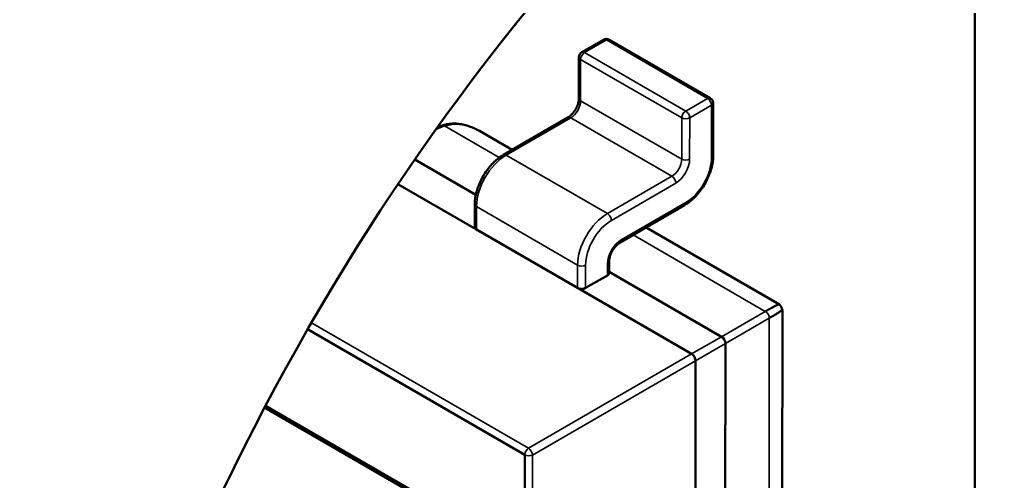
# Model space of a CAD drawing. Header units: millimetres. Extents: x 3137 to 5094, y 789 to 1822.
# Drawn here: x 4188.331 to 4191.866, y 1600.348 to 1601.992 of the extents above; entities that cross this region are included whole.
import ezdxf

# ---------------------------------------------------------------- set-up
doc = ezdxf.new("R2010")
doc.units = ezdxf.units.MM
doc.header["$LTSCALE"] = 1.8
doc.layers.add('외형선(ISO)', color=7, linetype='Continuous', lineweight=50)
doc.layers.add('좁은 외형선(ISO)', color=7, linetype='Continuous', lineweight=35)

msp = doc.modelspace()

# ---------------------------------------------------------------- linework, layer by layer
at = {"layer": '외형선(ISO)'}
for p, q in [((4191.7367, 1581.4946), (4191.7367, 1603.4667)), ((4190.4128, 1601.9216), (4190.335, 1601.8767)), ((4190.7934, 1601.7133), (4190.4328, 1601.9216)), ((4190.325, 1601.8594), (4190.325, 1601.7124)), ((4190.8034, 1601.5082), (4190.8034, 1601.696)), ((4190.2855, 1601.644), (4190.0557, 1601.5113)), ((4189.8369, 1601.6157), (4189.8196, 1601.609)), ((4189.97, 1601.5962), (4190.0863, 1601.529)), ((4189.9574, 1601.3687), (4189.7393, 1601.4947)), ((4189.9596, 1601.245), (4189.6793, 1601.4068)), ((4189.9537, 1601.3348), (4189.9537, 1601.2532)), ((4190.4716, 1601.199), (4190.7014, 1601.3317)), ((4189.9596, 1601.245), (4190.3202, 1601.0367)), ((4190.5647, 1601.2527), (4191.0401, 1600.9781)), ((4190.4321, 1601.1306), (4190.4321, 1601.0898)), ((4190.3485, 1601.0367), (4190.4263, 1601.0816)), ((4190.8328, 1600.8631), (4190.4321, 1601.0946)), ((4190.7268, 1600.8019), (4190.3202, 1601.0367)), ((4191.0502, 1600.9606), (4191.0498, 1598.7862)), ((4190.132, 1600.4422), (4189.3573, 1600.8896)), ((4190.8329, 1600.8631), (4190.8328, 1600.8631)), ((4190.8466, 1598.5445), (4190.847, 1600.8386)), ((4190.847, 1600.8386), (4190.847, 1600.8387)), ((4190.7268, 1600.8018), (4190.7268, 1600.8019)), ((4190.7405, 1598.4832), (4190.7409, 1600.7774)), ((4190.7409, 1600.7774), (4190.7409, 1600.7774)), ((4189.2039, 1600.6108), (4190.1319, 1600.0748)), ((4189.2072, 1600.617), (4190.1319, 1600.0829)), ((4190.1319, 1600.0748), (4190.132, 1600.4422))]:
    msp.add_line(p, q, dxfattribs=at)
for centre, start, end in [((4190.4228, 1601.9043), 59.9906, 120), ((4190.345, 1601.8594), 120, 179.9906), ((4190.7834, 1601.696), 359.9906, 59.9906)]:
    msp.add_arc(centre, 0.02, start, end, dxfattribs=at)
for centre, major_axis, ratio, start_param, end_param in [((4191.8663, 1599.4618), (2.5, 4.3301), 0.57735, 5.497787, 8.63938), ((4189.9737, 1601.2531), (-0.02, 0), 0.57746, 0, 0.785493), ((4190.4121, 1601.0898), (0.02, 0), 0.57746, 5.497882, 6.283185), ((4190.3343, 1601.0449), (-0.02, 0), 0.57746, 0.785493, 2.356289), ((4190.8323, 1600.8464), (0.01, -0.0173), 0.626638, 0.787657, 2.353539), ((4190.7274, 1600.7859), (0.01, -0.0173), 0.525861, 0.787677, 2.353552)]:
    msp.add_ellipse(centre, major_axis=major_axis, ratio=ratio, start_param=start_param, end_param=end_param, dxfattribs=at)
for points, knots in [([(4190.2855, 1601.644), (4190.2885, 1601.6458), (4190.2919, 1601.6482), (4190.2984, 1601.654), (4190.3017, 1601.6575), (4190.3079, 1601.6652), (4190.3109, 1601.6697), (4190.3162, 1601.679), (4190.3186, 1601.6841), (4190.3221, 1601.6939), (4190.3234, 1601.6988), (4190.3247, 1601.7065), (4190.325, 1601.7096), (4190.325, 1601.7124)], [0, 0, 0, 0, 0.001510453, 0.001510453, 0.003013376, 0.003013376, 0.004603009, 0.004603009, 0.00623754, 0.00623754, 0.007868803, 0.007868803, 0.009050935, 0.009050935, 0.009050935, 0.009050935]), ([(4189.8369, 1601.6157), (4189.8476, 1601.6199), (4189.8592, 1601.6221), (4189.882, 1601.6231), (4189.8933, 1601.6222), (4189.9045, 1601.6201)], [0, 0, 0, 0, 0.003926271, 0.003926271, 0.007626008, 0.007626008, 0.007626008, 0.007626008]), ([(4189.97, 1601.5962), (4189.9683, 1601.5972), (4189.9665, 1601.5981), (4189.9648, 1601.5991), (4189.9603, 1601.6015), (4189.9558, 1601.6038), (4189.9514, 1601.6058), (4189.9469, 1601.6079), (4189.9425, 1601.6097), (4189.9381, 1601.6114), (4189.9337, 1601.613), (4189.9293, 1601.6144), (4189.925, 1601.6157), (4189.9206, 1601.6169), (4189.9164, 1601.618), (4189.9121, 1601.6188), (4189.9079, 1601.6197), (4189.9038, 1601.6203), (4189.8997, 1601.6207), (4189.8956, 1601.6212), (4189.8916, 1601.6215), (4189.8877, 1601.6215), (4189.8838, 1601.6216), (4189.88, 1601.6215), (4189.8763, 1601.6212), (4189.8725, 1601.6209), (4189.8689, 1601.6204), (4189.8654, 1601.6198), (4189.8618, 1601.6191), (4189.8584, 1601.6183), (4189.8551, 1601.6174), (4189.8517, 1601.6164), (4189.8485, 1601.6153), (4189.8454, 1601.6141)], [2.3537343, 2.3537343, 2.3537343, 2.3537343, 2.3799944, 2.3799944, 2.3799944, 2.4474276, 2.4474276, 2.4474276, 2.5148608, 2.5148608, 2.5148608, 2.582294, 2.582294, 2.582294, 2.6497271, 2.6497271, 2.6497271, 2.7171603, 2.7171603, 2.7171603, 2.7845935, 2.7845935, 2.7845935, 2.8520267, 2.8520267, 2.8520267, 2.9194598, 2.9194598, 2.9194598, 2.986893, 2.986893, 2.986893, 3.0543262, 3.0543262, 3.0543262, 3.0543262]), ([(4189.9537, 1601.3348), (4189.9537, 1601.3491), (4189.9559, 1601.3645), (4189.964, 1601.3947), (4189.97, 1601.41), (4189.9846, 1601.4386), (4189.9935, 1601.4524), (4190.0129, 1601.4769), (4190.0238, 1601.488), (4190.0418, 1601.5025), (4190.0487, 1601.5073), (4190.0557, 1601.5113)], [0, 0, 0, 0, 0.00501756, 0.00501756, 0.0098973, 0.0098973, 0.01468923, 0.01468923, 0.01945889, 0.01945889, 0.02229104, 0.02229104, 0.02229104, 0.02229104]), ([(4190.8034, 1601.5082), (4190.8034, 1601.4939), (4190.8012, 1601.4785), (4190.7931, 1601.4483), (4190.7871, 1601.433), (4190.7725, 1601.4044), (4190.7636, 1601.3906), (4190.7442, 1601.3661), (4190.7333, 1601.355), (4190.7153, 1601.3405), (4190.7084, 1601.3357), (4190.7014, 1601.3317)], [0, 0, 0, 0, 0.00501756, 0.00501756, 0.0098973, 0.0098973, 0.01468923, 0.01468923, 0.01945889, 0.01945889, 0.02229104, 0.02229104, 0.02229104, 0.02229104]), ([(4190.4716, 1601.199), (4190.4686, 1601.1972), (4190.4652, 1601.1948), (4190.4587, 1601.189), (4190.4554, 1601.1855), (4190.4492, 1601.1778), (4190.4462, 1601.1733), (4190.4409, 1601.164), (4190.4385, 1601.1589), (4190.435, 1601.1491), (4190.4337, 1601.1442), (4190.4324, 1601.1365), (4190.4321, 1601.1334), (4190.4321, 1601.1306)], [0, 0, 0, 0, 0.001510453, 0.001510453, 0.003013376, 0.003013376, 0.004603009, 0.004603009, 0.00623754, 0.00623754, 0.007868803, 0.007868803, 0.009050935, 0.009050935, 0.009050935, 0.009050935]), ([(4190.9893, 1600.9534), (4190.992, 1600.9549), (4190.9946, 1600.9564), (4190.9971, 1600.9578), (4190.9996, 1600.9592), (4191.0021, 1600.9605), (4191.0045, 1600.9618), (4191.0069, 1600.9631), (4191.0092, 1600.9644), (4191.0114, 1600.9656), (4191.0136, 1600.9667), (4191.0157, 1600.9679), (4191.0177, 1600.9689), (4191.0197, 1600.9699), (4191.0216, 1600.9709), (4191.0233, 1600.9718), (4191.0251, 1600.9727), (4191.0268, 1600.9735), (4191.0283, 1600.9742), (4191.0298, 1600.9749), (4191.0312, 1600.9755), (4191.0324, 1600.976), (4191.0337, 1600.9766), (4191.0348, 1600.977), (4191.0357, 1600.9774), (4191.0367, 1600.9777), (4191.0375, 1600.978), (4191.0382, 1600.9781), (4191.0389, 1600.9782), (4191.0394, 1600.9783), (4191.0397, 1600.9782), (4191.0399, 1600.9782), (4191.0401, 1600.9782), (4191.0402, 1600.9781)], [3.2288591, 3.2288591, 3.2288591, 3.2288591, 3.2962923, 3.2962923, 3.2962923, 3.3637255, 3.3637255, 3.3637255, 3.4311586, 3.4311586, 3.4311586, 3.4985918, 3.4985918, 3.4985918, 3.566025, 3.566025, 3.566025, 3.6334582, 3.6334582, 3.6334582, 3.7008913, 3.7008913, 3.7008913, 3.7683245, 3.7683245, 3.7683245, 3.8357577, 3.8357577, 3.8357577, 3.9031909, 3.9031909, 3.9031909, 3.9380442, 3.9380442, 3.9380442, 3.9380442]), ([(4191.0502, 1600.9607), (4191.0502, 1600.9606), (4191.0502, 1600.9604), (4191.0501, 1600.9602), (4191.05, 1600.9599), (4191.0497, 1600.9595), (4191.0492, 1600.959), (4191.0488, 1600.9585), (4191.0482, 1600.9579), (4191.0474, 1600.9572), (4191.0466, 1600.9566), (4191.0457, 1600.9558), (4191.0446, 1600.955), (4191.0435, 1600.9542), (4191.0423, 1600.9533), (4191.0409, 1600.9523), (4191.0395, 1600.9514), (4191.038, 1600.9504), (4191.0363, 1600.9493), (4191.0347, 1600.9482), (4191.0329, 1600.947), (4191.031, 1600.9458), (4191.0291, 1600.9446), (4191.0271, 1600.9433), (4191.025, 1600.942), (4191.0229, 1600.9407), (4191.0206, 1600.9393), (4191.0183, 1600.9379), (4191.016, 1600.9365), (4191.0136, 1600.935), (4191.0111, 1600.9335), (4191.0086, 1600.9321), (4191.006, 1600.9305), (4191.0034, 1600.929)], [2.3452559, 2.3452559, 2.3452559, 2.3452559, 2.3799944, 2.3799944, 2.3799944, 2.4474276, 2.4474276, 2.4474276, 2.5148608, 2.5148608, 2.5148608, 2.582294, 2.582294, 2.582294, 2.6497271, 2.6497271, 2.6497271, 2.7171603, 2.7171603, 2.7171603, 2.7845935, 2.7845935, 2.7845935, 2.8520267, 2.8520267, 2.8520267, 2.9194598, 2.9194598, 2.9194598, 2.986893, 2.986893, 2.986893, 3.0543262, 3.0543262, 3.0543262, 3.0543262]), ([(4191.0397, 1600.9775), (4191.0417, 1600.9758), (4191.0435, 1600.9737), (4191.0467, 1600.969), (4191.048, 1600.9663), (4191.0491, 1600.9625), (4191.0493, 1600.9615), (4191.0495, 1600.9606)], [0, 0, 0, 0, 0.000808075, 0.000808075, 0.001695555, 0.001695555, 0.001991993, 0.001991993, 0.001991993, 0.001991993])]:
    msp.add_open_spline(points, degree=3, knots=knots, dxfattribs=at)
at = {"layer": '좁은 외형선(ISO)'}
for p, q in [((4190.4228, 1601.9206), (4190.345, 1601.8757)), ((4190.7834, 1601.7123), (4190.4228, 1601.9206)), ((4190.3309, 1601.8512), (4190.3308, 1601.7042)), ((4190.6915, 1601.6429), (4190.3309, 1601.8512)), ((4190.345, 1601.8757), (4190.7056, 1601.6674)), ((4190.3308, 1601.7042), (4190.6915, 1601.496)), ((4190.7056, 1601.6674), (4190.7834, 1601.7123)), ((4190.7976, 1601.6878), (4190.7198, 1601.6429)), ((4190.7975, 1601.5), (4190.7976, 1601.6878)), ((4190.2955, 1601.643), (4190.0657, 1601.5103)), ((4190.6561, 1601.4347), (4190.2955, 1601.643)), ((4190.6915, 1601.496), (4190.6915, 1601.6429)), ((4190.7198, 1601.6429), (4190.7197, 1601.496)), ((4189.8454, 1601.6141), (4189.8146, 1601.602)), ((4190.0406, 1601.5014), (4189.8454, 1601.6141)), ((4190.0657, 1601.5103), (4190.4263, 1601.302)), ((4190.4263, 1601.302), (4190.6561, 1601.4347)), ((4190.6702, 1601.4102), (4190.4404, 1601.2775)), ((4190.3202, 1601.1183), (4189.9596, 1601.3266)), ((4189.9596, 1601.3266), (4189.9596, 1601.245)), ((4190.4758, 1601.2081), (4190.7056, 1601.3408)), ((4190.9893, 1600.9534), (4190.5179, 1601.2257)), ((4190.3202, 1601.0367), (4190.3202, 1601.1183)), ((4190.3485, 1601.1183), (4190.3485, 1601.0367)), ((4190.4263, 1601.0816), (4190.4263, 1601.1224)), ((4190.8329, 1600.8631), (4190.9893, 1600.9534)), ((4191.0034, 1600.929), (4190.847, 1600.8387)), ((4191.003, 1598.6694), (4191.0034, 1600.929)), ((4189.3708, 1600.913), (4190.1449, 1600.4659)), ((4190.7268, 1600.8019), (4190.8328, 1600.8631)), ((4190.847, 1600.8386), (4190.7409, 1600.7774)), ((4190.1449, 1600.4659), (4190.7268, 1600.8018)), ((4190.7409, 1600.7774), (4190.159, 1600.4415)), ((4190.159, 1600.4415), (4190.1586, 1598.2553))]:
    msp.add_line(p, q, dxfattribs=at)
for centre, major_axis, ratio, start_param, end_param in [((4190.4228, 1601.9043), (-0.01, 0.0173), 0.57735, 5.497598, 6.283185), ((4190.4228, 1601.9043), (0.01, 0.0173), 0.577241, 0, 0.785493), ((4190.345, 1601.8594), (-0.02, 0), 0.57746, 0, 0.785493), ((4190.345, 1601.8594), (-0.01, -0.0173), 0.577241, 3.927086, 5.497882), ((4190.345, 1601.8594), (-0.01, 0.0173), 0.57735, 5.497598, 6.283185), ((4190.2955, 1601.6838), (-0.025, -0.0433), 0.577241, 0.785493, 2.356289), ((4190.345, 1601.7124), (-0.02, 0), 0.57746, 0, 0.785493), ((4190.7834, 1601.696), (0.01, 0.0173), 0.577241, 0, 0.785493), ((4190.7834, 1601.696), (-0.01, 0.0173), 0.57735, 3.926801, 5.497598), ((4190.7834, 1601.696), (0.02, 0), 0.57746, 5.497882, 6.283185), ((4190.2955, 1601.6267), (-0.01, 0.0173), 0.57735, 5.497598, 6.283185), ((4190.7056, 1601.6511), (-0.01, -0.0173), 0.577241, 3.927086, 5.497882), ((4190.7056, 1601.6511), (-0.02, 0), 0.57746, 0.785493, 2.356289), ((4190.7056, 1601.6511), (-0.01, 0.0173), 0.57735, 3.926801, 5.497598), ((4189.8442, 1601.5971), (-0.0073, 0.0186), 0.573, 5.588008, 6.283185), ((4190.0656, 1601.3879), (-0.075, -0.1299), 0.577241, 3.927086, 5.497882), ((4190.0657, 1601.494), (-0.01, 0.0173), 0.57735, 5.497598, 6.283185), ((4190.6561, 1601.4755), (0.025, 0.0433), 0.577241, 3.927086, 5.497882), ((4190.6702, 1601.4674), (-0.035, -0.0606), 0.577241, 0.785493, 2.356289), ((4190.7056, 1601.5041), (-0.02, 0), 0.57746, 0.785493, 2.356289), ((4190.7056, 1601.447), (0.065, 0.1126), 0.577241, 3.927086, 5.497882), ((4190.7834, 1601.5082), (0.02, 0), 0.57746, 5.497882, 6.283185), ((4190.6561, 1601.4184), (-0.01, 0.0173), 0.57735, 3.926801, 5.497598), ((4189.9737, 1601.3348), (-0.02, 0), 0.57746, 0, 0.785493), ((4190.6914, 1601.349), (0.01, -0.0173), 0.57735, 0, 0.785209), ((4190.4263, 1601.1796), (0.075, 0.1299), 0.577241, 0.785493, 2.356289), ((4190.4263, 1601.2857), (-0.01, 0.0173), 0.57735, 3.926801, 5.497598), ((4190.4404, 1601.1714), (-0.065, -0.1126), 0.577241, 3.927086, 5.497882), ((4190.4758, 1601.151), (0.035, 0.0606), 0.577241, 0.785493, 2.356289), ((4190.4616, 1601.2163), (0.01, -0.0173), 0.57735, 0, 0.785209), ((4190.3343, 1601.1265), (-0.02, 0), 0.57746, 0.785493, 2.356289), ((4190.4121, 1601.1306), (0.02, 0), 0.57746, 5.497882, 6.283185), ((4190.9881, 1600.9364), (0.01, -0.0173), 0.67324, 0.788987, 2.352187), ((4190.1461, 1600.4503), (-0.01, -0.0173), 0.577241, 4.014352, 5.497882), ((4190.1461, 1600.4503), (0.01, -0.0173), 0.472722, 0.789021, 2.352221), ((4190.1461, 1600.4503), (0.02, 0), 0.57746, 3.927086, 5.410615)]:
    msp.add_ellipse(centre, major_axis=major_axis, ratio=ratio, start_param=start_param, end_param=end_param, dxfattribs=at)

doc.saveas('drawing.dxf')
